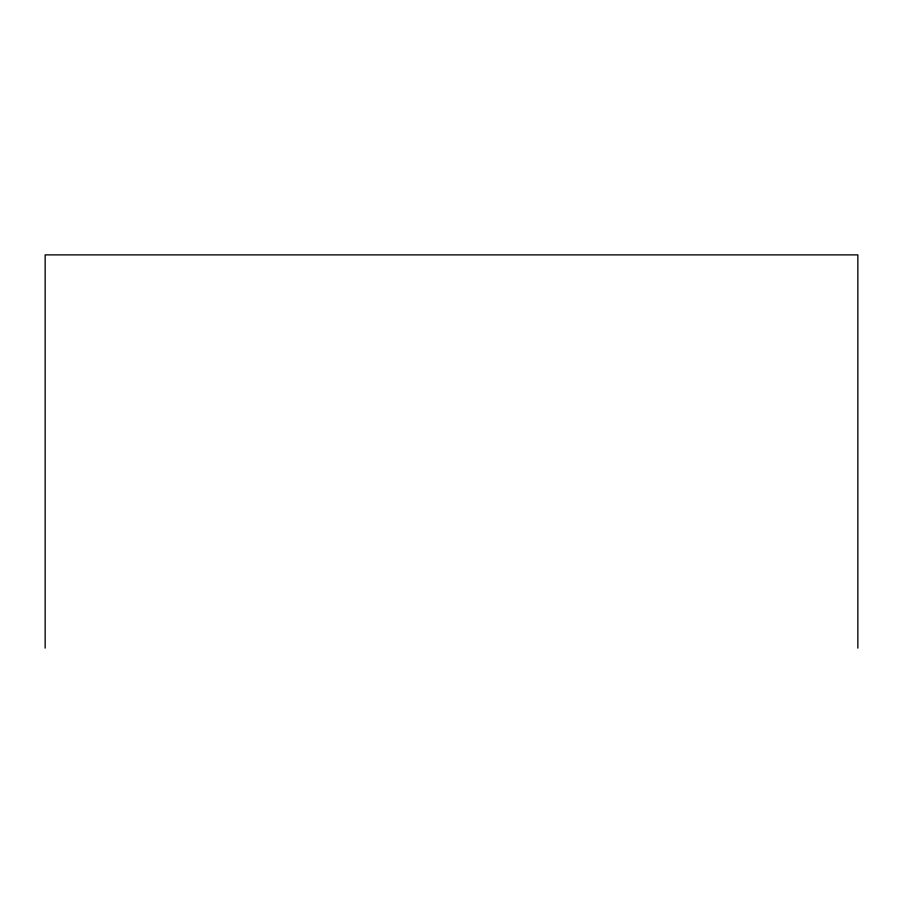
<?xml version="1.0" encoding="UTF-8"?>
<svg xmlns="http://www.w3.org/2000/svg" width="903" height="903" viewBox="0 0 903 903"><rect width="100%" height="100%" fill="white"/><g stroke="black" fill="none" stroke-linecap="round" stroke-linejoin="round"><path stroke-width="1.35" d="M857.85 648.117L857.85 254.883L45.15 254.883L45.15 648.117"/></g></svg>
